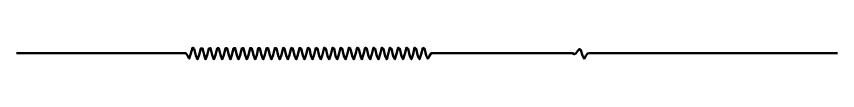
# Model space of a CAD drawing. Extents: x -47 to 452, y 172 to 669.
# Drawn here: x -47.1 to 451.9, y 562.3 to 569.5 of the extents above; entities that cross this region are included whole.
import ezdxf

# ---------------------------------------------------------------- set-up
doc = ezdxf.new("R2010")
doc.units = 0
doc.header["$MEASUREMENT"] = 0
doc.layers.add('Capa 1', color=7, linetype='Continuous', lineweight=0)

# ---------------------------------------------------------------- blocks, each defined once
blk = doc.blocks.new('Block_0')
at = {"layer": 'Capa 1', "color": 18, "lineweight": 50, "true_color": 0x000000}
blk.add_open_spline([(-47.14, 566.06), (-47.14, 566.06), (-46.14, 566.06), (-46.14, 566.06), (-46.14, 566.06), (-45.14, 566.06), (-45.14, 566.06), (-45.14, 566.06), (-44.14, 566.06), (-44.14, 566.06), (-44.14, 566.06), (-43.14, 566.06), (-43.14, 566.06), (-43.14, 566.06), (-42.14, 566.06), (-42.14, 566.06), (-42.14, 566.06), (-41.14, 566.06), (-41.14, 566.06), (-41.14, 566.06), (-40.14, 566.06), (-40.14, 566.06), (-40.14, 566.06), (-39.14, 566.06), (-39.14, 566.06), (-39.14, 566.06), (-38.14, 566.06), (-38.14, 566.06), (-38.14, 566.06), (-37.14, 566.06), (-37.14, 566.06), (-37.14, 566.06), (-36.14, 566.06), (-36.14, 566.06), (-36.14, 566.06), (-35.14, 566.06), (-35.14, 566.06), (-35.14, 566.06), (-34.14, 566.06), (-34.14, 566.06), (-34.14, 566.06), (-33.14, 566.06), (-33.14, 566.06), (-33.14, 566.06), (-32.14, 566.06), (-32.14, 566.06), (-32.14, 566.06), (-31.14, 566.06), (-31.14, 566.06), (-31.14, 566.06), (-30.14, 566.06), (-30.14, 566.06), (-30.14, 566.06), (-29.14, 566.06), (-29.14, 566.06), (-29.14, 566.06), (-28.14, 566.06), (-28.14, 566.06), (-28.14, 566.06), (-27.14, 566.06), (-27.14, 566.06), (-27.14, 566.06), (-26.14, 566.06), (-26.14, 566.06), (-26.14, 566.06), (-25.14, 566.06), (-25.14, 566.06), (-25.14, 566.06), (-24.14, 566.06), (-24.14, 566.06), (-24.14, 566.06), (-23.14, 566.06), (-23.14, 566.06), (-23.14, 566.06), (-22.14, 566.06), (-22.14, 566.06), (-22.14, 566.06), (-21.14, 566.06), (-21.14, 566.06), (-21.14, 566.06), (-20.14, 566.06), (-20.14, 566.06), (-20.14, 566.06), (-19.14, 566.06), (-19.14, 566.06), (-19.14, 566.06), (-18.14, 566.06), (-18.14, 566.06), (-18.14, 566.06), (-17.14, 566.06), (-17.14, 566.06), (-17.14, 566.06), (-16.14, 566.06), (-16.14, 566.06), (-16.14, 566.06), (-15.14, 566.06), (-15.14, 566.06), (-15.14, 566.06), (-14.14, 566.06), (-14.14, 566.06), (-14.14, 566.06), (-13.14, 566.06), (-13.14, 566.06), (-13.14, 566.06), (-12.14, 566.06), (-12.14, 566.06), (-12.14, 566.06), (-11.14, 566.06), (-11.14, 566.06), (-11.14, 566.06), (-10.14, 566.06), (-10.14, 566.06), (-10.14, 566.06), (-9.14, 566.06), (-9.14, 566.06), (-9.14, 566.06), (-8.14, 566.06), (-8.14, 566.06), (-8.14, 566.06), (-7.14, 566.06), (-7.14, 566.06), (-7.14, 566.06), (-6.14, 566.06), (-6.14, 566.06), (-6.14, 566.06), (-5.14, 566.06), (-5.14, 566.06), (-5.14, 566.06), (-4.14, 566.06), (-4.14, 566.06), (-4.14, 566.06), (-3.14, 566.06), (-3.14, 566.06), (-3.14, 566.06), (-2.14, 566.06), (-2.14, 566.06), (-2.14, 566.06), (-1.14, 566.06), (-1.14, 566.06), (-1.14, 566.06), (-0.14, 566.06), (-0.14, 566.06), (-0.14, 566.06), (0.86, 566.06), (0.86, 566.06), (0.86, 566.06), (1.86, 566.06), (1.86, 566.06), (1.86, 566.06), (2.86, 566.06), (2.86, 566.06), (2.86, 566.06), (3.86, 566.06), (3.86, 566.06), (3.86, 566.06), (4.86, 566.06), (4.86, 566.06), (4.86, 566.06), (5.86, 566.06), (5.86, 566.06), (5.86, 566.06), (6.86, 566.06), (6.86, 566.06), (6.86, 566.06), (7.86, 566.06), (7.86, 566.06), (7.86, 566.06), (8.86, 566.06), (8.86, 566.06), (8.86, 566.06), (9.86, 566.06), (9.86, 566.06), (9.86, 566.06), (10.86, 566.06), (10.86, 566.06), (10.86, 566.06), (11.86, 566.06), (11.86, 566.06), (11.86, 566.06), (12.86, 566.06), (12.86, 566.06), (12.86, 566.06), (13.86, 566.06), (13.86, 566.06), (13.86, 566.06), (14.86, 566.06), (14.86, 566.06), (14.86, 566.06), (15.86, 566.06), (15.86, 566.06), (15.86, 566.06), (16.86, 566.06), (16.86, 566.06), (16.86, 566.06), (17.86, 566.06), (17.86, 566.06), (17.86, 566.06), (18.86, 566.06), (18.86, 566.06), (18.86, 566.06), (19.86, 566.06), (19.86, 566.06), (19.86, 566.06), (20.86, 566.06), (20.86, 566.06), (20.86, 566.06), (21.86, 566.06), (21.86, 566.06), (21.86, 566.06), (22.86, 566.06), (22.86, 566.06), (22.86, 566.06), (23.86, 566.06), (23.86, 566.06), (23.86, 566.06), (24.86, 566.06), (24.86, 566.06), (24.86, 566.06), (25.86, 566.06), (25.86, 566.06), (25.86, 566.06), (26.86, 566.06), (26.86, 566.06), (26.86, 566.06), (27.86, 566.06), (27.86, 566.06), (27.86, 566.06), (28.86, 566.06), (28.86, 566.06), (28.86, 566.06), (29.86, 566.06), (29.86, 566.06), (29.86, 566.06), (30.86, 566.06), (30.86, 566.06), (30.86, 566.06), (31.86, 566.06), (31.86, 566.06), (31.86, 566.06), (32.86, 566.06), (32.86, 566.06), (32.86, 566.06), (33.86, 566.06), (33.86, 566.06), (33.86, 566.06), (34.86, 566.06), (34.86, 566.06), (34.86, 566.06), (35.86, 566.06), (35.86, 566.06), (35.86, 566.06), (36.86, 566.06), (36.86, 566.06), (36.86, 566.06), (37.86, 566.06), (37.86, 566.06), (37.86, 566.06), (38.86, 566.06), (38.86, 566.06), (38.86, 566.06), (39.86, 566.06), (39.86, 566.06), (39.86, 566.06), (40.86, 566.06), (40.86, 566.06), (40.86, 566.06), (41.86, 566.06), (41.86, 566.06), (41.86, 566.06), (42.86, 566.06), (42.86, 566.06), (42.86, 566.06), (43.86, 566.06), (43.86, 566.06), (43.86, 566.06), (44.86, 566.06), (44.86, 566.06), (44.86, 566.06), (45.86, 566.06), (45.86, 566.06), (45.86, 566.06), (46.86, 566.06), (46.86, 566.06), (46.86, 566.06), (47.86, 566.06), (47.86, 566.06), (47.86, 566.06), (48.86, 566.06), (48.86, 566.06), (48.86, 566.06), (49.86, 566.06), (49.86, 566.06), (49.86, 566.06), (50.86, 566.06), (50.86, 566.06), (50.86, 566.06), (51.86, 566.06), (51.86, 566.06), (51.86, 566.06), (52.86, 566.06), (52.86, 566.06), (52.86, 566.06), (53.86, 566.06), (53.86, 566.06), (53.86, 566.06), (54.86, 566.06), (54.86, 566.06), (54.86, 566.06), (55.86, 566.06), (55.86, 566.06), (55.86, 566.06), (56.86, 564.69), (56.86, 564.69), (56.86, 564.69), (57.86, 562.77), (57.86, 562.77), (57.86, 562.77), (58.86, 565.86), (58.86, 565.86), (58.86, 565.86), (59.86, 569.35), (59.86, 569.35), (59.86, 569.35), (60.86, 568.63), (60.86, 568.63), (60.86, 568.63), (61.86, 564.65), (61.86, 564.65), (61.86, 564.65), (62.86, 562.34), (62.86, 562.34), (62.86, 562.34), (63.86, 565.07), (63.86, 565.07), (63.86, 565.07), (64.86, 569.01), (64.86, 569.01), (64.86, 569.01), (65.86, 569.11), (65.86, 569.11), (65.86, 569.11), (66.86, 564.98), (66.86, 564.98), (66.86, 564.98), (67.86, 562.32), (67.86, 562.32), (67.86, 562.32), (68.86, 564.78), (68.86, 564.78), (68.86, 564.78), (69.86, 569), (69.86, 569), (69.86, 569), (70.86, 569.2), (70.86, 569.2), (70.86, 569.2), (71.86, 565.03), (71.86, 565.03), (71.86, 565.03), (72.86, 562.29), (72.86, 562.29), (72.86, 562.29), (73.86, 564.77), (73.86, 564.77), (73.86, 564.77), (74.86, 569.04), (74.86, 569.04), (74.86, 569.04), (75.86, 569.18), (75.86, 569.18), (75.86, 569.18), (76.86, 564.99), (76.86, 564.99), (76.86, 564.99), (77.86, 562.29), (77.86, 562.29), (77.86, 562.29), (78.86, 564.81), (78.86, 564.81), (78.86, 564.81), (79.86, 569.07), (79.86, 569.07), (79.86, 569.07), (80.86, 569.16), (80.86, 569.16), (80.86, 569.16), (81.86, 564.96), (81.86, 564.96), (81.86, 564.96), (82.86, 562.28), (82.86, 562.28), (82.86, 562.28), (83.86, 564.84), (83.86, 564.84), (83.86, 564.84), (84.86, 569.09), (84.86, 569.09), (84.86, 569.09), (85.86, 569.14), (85.86, 569.14), (85.86, 569.14), (86.86, 564.92), (86.86, 564.92), (86.86, 564.92), (87.86, 562.28), (87.86, 562.28), (87.86, 562.28), (88.86, 564.88), (88.86, 564.88), (88.86, 564.88), (89.86, 569.11), (89.86, 569.11), (89.86, 569.11), (90.86, 569.11), (90.86, 569.11), (90.86, 569.11), (91.86, 564.88), (91.86, 564.88), (91.86, 564.88), (92.86, 562.28), (92.86, 562.28), (92.86, 562.28), (93.86, 564.92), (93.86, 564.92), (93.86, 564.92), (94.86, 569.13), (94.86, 569.13), (94.86, 569.13), (95.86, 569.09), (95.86, 569.09), (95.86, 569.09), (96.86, 564.85), (96.86, 564.85), (96.86, 564.85), (97.86, 562.28), (97.86, 562.28), (97.86, 562.28), (98.86, 564.95), (98.86, 564.95), (98.86, 564.95), (99.86, 569.16), (99.86, 569.16), (99.86, 569.16), (100.86, 569.07), (100.86, 569.07), (100.86, 569.07), (101.86, 564.81), (101.86, 564.81), (101.86, 564.81), (102.86, 562.29), (102.86, 562.29), (102.86, 562.29), (103.86, 564.99), (103.86, 564.99), (103.86, 564.99), (104.86, 569.18), (104.86, 569.18), (104.86, 569.18), (105.86, 569.04), (105.86, 569.04), (105.86, 569.04), (106.86, 564.77), (106.86, 564.77), (106.86, 564.77), (107.86, 562.29), (107.86, 562.29), (107.86, 562.29), (108.86, 565.03), (108.86, 565.03), (108.86, 565.03), (109.86, 569.2), (109.86, 569.2), (109.86, 569.2), (110.86, 569.02), (110.86, 569.02), (110.86, 569.02), (111.86, 564.74), (111.86, 564.74), (111.86, 564.74), (112.86, 562.29), (112.86, 562.29), (112.86, 562.29), (113.86, 565.06), (113.86, 565.06), (113.86, 565.06), (114.86, 569.22), (114.86, 569.22), (114.86, 569.22), (115.86, 569), (115.86, 569), (115.86, 569), (116.86, 564.7), (116.86, 564.7), (116.86, 564.7), (117.86, 562.29), (117.86, 562.29), (117.86, 562.29), (118.86, 565.1), (118.86, 565.1), (118.86, 565.1), (119.86, 569.24), (119.86, 569.24), (119.86, 569.24), (120.86, 568.97), (120.86, 568.97), (120.86, 568.97), (121.86, 564.67), (121.86, 564.67), (121.86, 564.67), (122.86, 562.29), (122.86, 562.29), (122.86, 562.29), (123.86, 565.14), (123.86, 565.14), (123.86, 565.14), (124.86, 569.26), (124.86, 569.26), (124.86, 569.26), (125.86, 568.95), (125.86, 568.95), (125.86, 568.95), (126.86, 564.63), (126.86, 564.63), (126.86, 564.63), (127.86, 562.29), (127.86, 562.29), (127.86, 562.29), (128.86, 565.18), (128.86, 565.18), (128.86, 565.18), (129.86, 569.28), (129.86, 569.28), (129.86, 569.28), (130.86, 568.92), (130.86, 568.92), (130.86, 568.92), (131.86, 564.6), (131.86, 564.6), (131.86, 564.6), (132.86, 562.3), (132.86, 562.3), (132.86, 562.3), (133.86, 565.21), (133.86, 565.21), (133.86, 565.21), (134.86, 569.3), (134.86, 569.3), (134.86, 569.3), (135.86, 568.9), (135.86, 568.9), (135.86, 568.9), (136.86, 564.56), (136.86, 564.56), (136.86, 564.56), (137.86, 562.3), (137.86, 562.3), (137.86, 562.3), (138.86, 565.25), (138.86, 565.25), (138.86, 565.25), (139.86, 569.32), (139.86, 569.32), (139.86, 569.32), (140.86, 568.87), (140.86, 568.87), (140.86, 568.87), (141.86, 564.53), (141.86, 564.53), (141.86, 564.53), (142.86, 562.31), (142.86, 562.31), (142.86, 562.31), (143.86, 565.29), (143.86, 565.29), (143.86, 565.29), (144.86, 569.34), (144.86, 569.34), (144.86, 569.34), (145.86, 568.85), (145.86, 568.85), (145.86, 568.85), (146.86, 564.49), (146.86, 564.49), (146.86, 564.49), (147.86, 562.31), (147.86, 562.31), (147.86, 562.31), (148.86, 565.33), (148.86, 565.33), (148.86, 565.33), (149.86, 569.36), (149.86, 569.36), (149.86, 569.36), (150.86, 568.82), (150.86, 568.82), (150.86, 568.82), (151.86, 564.46), (151.86, 564.46), (151.86, 564.46), (152.86, 562.31), (152.86, 562.31), (152.86, 562.31), (153.86, 565.36), (153.86, 565.36), (153.86, 565.36), (154.86, 569.38), (154.86, 569.38), (154.86, 569.38), (155.86, 568.79), (155.86, 568.79), (155.86, 568.79), (156.86, 564.42), (156.86, 564.42), (156.86, 564.42), (157.86, 562.32), (157.86, 562.32), (157.86, 562.32), (158.86, 565.4), (158.86, 565.4), (158.86, 565.4), (159.86, 569.4), (159.86, 569.4), (159.86, 569.4), (160.86, 568.77), (160.86, 568.77), (160.86, 568.77), (161.86, 564.39), (161.86, 564.39), (161.86, 564.39), (162.86, 562.32), (162.86, 562.32), (162.86, 562.32), (163.86, 565.44), (163.86, 565.44), (163.86, 565.44), (164.86, 569.41), (164.86, 569.41), (164.86, 569.41), (165.86, 568.74), (165.86, 568.74), (165.86, 568.74), (166.86, 564.35), (166.86, 564.35), (166.86, 564.35), (167.86, 562.33), (167.86, 562.33), (167.86, 562.33), (168.86, 565.48), (168.86, 565.48), (168.86, 565.48), (169.86, 569.43), (169.86, 569.43), (169.86, 569.43), (170.86, 568.71), (170.86, 568.71), (170.86, 568.71), (171.86, 564.32), (171.86, 564.32), (171.86, 564.32), (172.86, 562.34), (172.86, 562.34), (172.86, 562.34), (173.86, 565.51), (173.86, 565.51), (173.86, 565.51), (174.86, 569.45), (174.86, 569.45), (174.86, 569.45), (175.86, 568.69), (175.86, 568.69), (175.86, 568.69), (176.86, 564.28), (176.86, 564.28), (176.86, 564.28), (177.86, 562.34), (177.86, 562.34), (177.86, 562.34), (178.86, 565.55), (178.86, 565.55), (178.86, 565.55), (179.86, 569.47), (179.86, 569.47), (179.86, 569.47), (180.86, 568.66), (180.86, 568.66), (180.86, 568.66), (181.86, 564.25), (181.86, 564.25), (181.86, 564.25), (182.86, 562.35), (182.86, 562.35), (182.86, 562.35), (183.86, 565.59), (183.86, 565.59), (183.86, 565.59), (184.86, 569.48), (184.86, 569.48), (184.86, 569.48), (185.86, 568.63), (185.86, 568.63), (185.86, 568.63), (186.86, 564.22), (186.86, 564.22), (186.86, 564.22), (187.86, 562.36), (187.86, 562.36), (187.86, 562.36), (188.86, 565.6), (188.86, 565.6), (188.86, 565.6), (189.86, 569.42), (189.86, 569.42), (189.86, 569.42), (190.86, 568.68), (190.86, 568.68), (190.86, 568.68), (191.86, 564.33), (191.86, 564.33), (191.86, 564.33), (192.86, 562.35), (192.86, 562.35), (192.86, 562.35), (193.86, 565.48), (193.86, 565.48), (193.86, 565.48), (194.86, 569.43), (194.86, 569.43), (194.86, 569.43), (195.86, 568.71), (195.86, 568.71), (195.86, 568.71), (196.86, 564.32), (196.86, 564.32), (196.86, 564.32), (197.86, 562.35), (197.86, 562.35), (197.86, 562.35), (198.86, 565.41), (198.86, 565.41), (198.86, 565.41), (199.86, 569.23), (199.86, 569.23), (199.86, 569.23), (200.86, 568.87), (200.86, 568.87), (200.86, 568.87), (201.86, 564.67), (201.86, 564.67), (201.86, 564.67), (202.86, 562.69), (202.86, 562.69), (202.86, 562.69), (203.86, 564.45), (203.86, 564.45), (203.86, 564.45), (204.86, 566.06), (204.86, 566.06), (204.86, 566.06), (205.86, 566.06), (205.86, 566.06), (205.86, 566.06), (206.86, 566.06), (206.86, 566.06), (206.86, 566.06), (207.86, 566.06), (207.86, 566.06), (207.86, 566.06), (208.86, 566.06), (208.86, 566.06), (208.86, 566.06), (209.86, 566.06), (209.86, 566.06), (209.86, 566.06), (210.86, 566.06), (210.86, 566.06), (210.86, 566.06), (211.86, 566.06), (211.86, 566.06), (211.86, 566.06), (212.86, 566.06), (212.86, 566.06), (212.86, 566.06), (213.86, 566.06), (213.86, 566.06), (213.86, 566.06), (214.86, 566.06), (214.86, 566.06), (214.86, 566.06), (215.86, 566.06), (215.86, 566.06), (215.86, 566.06), (216.86, 566.06), (216.86, 566.06), (216.86, 566.06), (217.86, 566.06), (217.86, 566.06), (217.86, 566.06), (218.86, 566.06), (218.86, 566.06), (218.86, 566.06), (219.86, 566.06), (219.86, 566.06), (219.86, 566.06), (220.86, 566.06), (220.86, 566.06), (220.86, 566.06), (221.86, 566.06), (221.86, 566.06), (221.86, 566.06), (222.86, 566.06), (222.86, 566.06), (222.86, 566.06), (223.86, 566.06), (223.86, 566.06), (223.86, 566.06), (224.86, 566.06), (224.86, 566.06), (224.86, 566.06), (225.86, 566.06), (225.86, 566.06), (225.86, 566.06), (226.86, 566.06), (226.86, 566.06), (226.86, 566.06), (227.86, 566.06), (227.86, 566.06), (227.86, 566.06), (228.86, 566.06), (228.86, 566.06), (228.86, 566.06), (229.86, 566.06), (229.86, 566.06), (229.86, 566.06), (230.86, 566.06), (230.86, 566.06), (230.86, 566.06), (231.86, 566.06), (231.86, 566.06), (231.86, 566.06), (232.86, 566.06), (232.86, 566.06), (232.86, 566.06), (233.86, 566.06), (233.86, 566.06), (233.86, 566.06), (234.86, 566.06), (234.86, 566.06), (234.86, 566.06), (235.86, 566.06), (235.86, 566.06), (235.86, 566.06), (236.86, 566.06), (236.86, 566.06), (236.86, 566.06), (237.86, 566.06), (237.86, 566.06), (237.86, 566.06), (238.86, 566.06), (238.86, 566.06), (238.86, 566.06), (239.86, 566.06), (239.86, 566.06), (239.86, 566.06), (240.86, 566.06), (240.86, 566.06), (240.86, 566.06), (241.86, 566.06), (241.86, 566.06), (241.86, 566.06), (242.86, 566.06), (242.86, 566.06), (242.86, 566.06), (243.86, 566.06), (243.86, 566.06), (243.86, 566.06), (244.86, 566.06), (244.86, 566.06), (244.86, 566.06), (245.86, 566.06), (245.86, 566.06), (245.86, 566.06), (246.86, 566.06), (246.86, 566.06), (246.86, 566.06), (247.86, 566.06), (247.86, 566.06), (247.86, 566.06), (248.86, 566.06), (248.86, 566.06), (248.86, 566.06), (249.86, 566.06), (249.86, 566.06), (249.86, 566.06), (250.86, 566.06), (250.86, 566.06), (250.86, 566.06), (251.86, 566.06), (251.86, 566.06), (251.86, 566.06), (252.86, 566.06), (252.86, 566.06), (252.86, 566.06), (253.86, 566.06), (253.86, 566.06), (253.86, 566.06), (254.86, 566.06), (254.86, 566.06), (254.86, 566.06), (255.86, 566.06), (255.86, 566.06), (255.86, 566.06), (256.86, 566.06), (256.86, 566.06), (256.86, 566.06), (257.86, 566.06), (257.86, 566.06), (257.86, 566.06), (258.86, 566.06), (258.86, 566.06), (258.86, 566.06), (259.86, 566.06), (259.86, 566.06), (259.86, 566.06), (260.86, 566.06), (260.86, 566.06), (260.86, 566.06), (261.86, 566.06), (261.86, 566.06), (261.86, 566.06), (262.86, 566.06), (262.86, 566.06), (262.86, 566.06), (263.86, 566.06), (263.86, 566.06), (263.86, 566.06), (264.86, 566.06), (264.86, 566.06), (264.86, 566.06), (265.86, 566.06), (265.86, 566.06), (265.86, 566.06), (266.86, 566.06), (266.86, 566.06), (266.86, 566.06), (267.86, 566.06), (267.86, 566.06), (267.86, 566.06), (268.86, 566.06), (268.86, 566.06), (268.86, 566.06), (269.86, 566.06), (269.86, 566.06), (269.86, 566.06), (270.86, 566.06), (270.86, 566.06), (270.86, 566.06), (271.86, 566.06), (271.86, 566.06), (271.86, 566.06), (272.86, 566.06), (272.86, 566.06), (272.86, 566.06), (273.86, 566.06), (273.86, 566.06), (273.86, 566.06), (274.86, 566.06), (274.86, 566.06), (274.86, 566.06), (275.86, 566.06), (275.86, 566.06), (275.86, 566.06), (276.86, 566.06), (276.86, 566.06), (276.86, 566.06), (277.86, 566.06), (277.86, 566.06), (277.86, 566.06), (278.86, 566.06), (278.86, 566.06), (278.86, 566.06), (279.86, 566.06), (279.86, 566.06), (279.86, 566.06), (280.86, 566.06), (280.86, 566.06), (280.86, 566.06), (281.86, 566.06), (281.86, 566.06), (281.86, 566.06), (282.86, 566.06), (282.86, 566.06), (282.86, 566.06), (283.86, 566.06), (283.86, 566.06), (283.86, 566.06), (284.86, 566.06), (284.86, 566.06), (284.86, 566.06), (285.86, 566.06), (285.86, 566.06), (285.86, 566.06), (286.86, 566.06), (286.86, 566.06), (286.86, 566.06), (287.86, 566.06), (287.86, 566.06), (287.86, 566.06), (288.86, 566.06), (288.86, 566.06), (288.86, 566.06), (289.86, 566.06), (289.86, 566.06), (289.86, 566.06), (290.86, 566.06), (290.86, 566.06), (290.86, 566.06), (291.86, 565.43), (291.86, 565.43), (291.86, 565.43), (292.86, 565.95), (292.86, 565.95), (292.86, 565.95), (293.86, 567.27), (293.86, 567.27), (293.86, 567.27), (294.86, 568.56), (294.86, 568.56), (294.86, 568.56), (295.86, 567.94), (295.86, 567.94), (295.86, 567.94), (296.86, 564.64), (296.86, 564.64), (296.86, 564.64), (297.86, 562.7), (297.86, 562.7), (297.86, 562.7), (298.86, 564.44), (298.86, 564.44), (298.86, 564.44), (299.86, 565.92), (299.86, 565.92), (299.86, 565.92), (300.86, 566.06), (300.86, 566.06), (300.86, 566.06), (301.86, 566.06), (301.86, 566.06), (301.86, 566.06), (302.86, 566.06), (302.86, 566.06), (302.86, 566.06), (303.86, 566.06), (303.86, 566.06), (303.86, 566.06), (304.86, 566.06), (304.86, 566.06), (304.86, 566.06), (305.86, 566.06), (305.86, 566.06), (305.86, 566.06), (306.86, 566.06), (306.86, 566.06), (306.86, 566.06), (307.86, 566.06), (307.86, 566.06), (307.86, 566.06), (308.86, 566.06), (308.86, 566.06), (308.86, 566.06), (309.86, 566.06), (309.86, 566.06), (309.86, 566.06), (310.86, 566.06), (310.86, 566.06), (310.86, 566.06), (311.86, 566.06), (311.86, 566.06), (311.86, 566.06), (312.86, 566.06), (312.86, 566.06), (312.86, 566.06), (313.86, 566.06), (313.86, 566.06), (313.86, 566.06), (314.86, 566.06), (314.86, 566.06), (314.86, 566.06), (315.86, 566.06), (315.86, 566.06), (315.86, 566.06), (316.86, 566.06), (316.86, 566.06), (316.86, 566.06), (317.86, 566.06), (317.86, 566.06), (317.86, 566.06), (318.86, 566.06), (318.86, 566.06), (318.86, 566.06), (319.86, 566.06), (319.86, 566.06), (319.86, 566.06), (320.86, 566.06), (320.86, 566.06), (320.86, 566.06), (321.86, 566.06), (321.86, 566.06), (321.86, 566.06), (322.86, 566.06), (322.86, 566.06), (322.86, 566.06), (323.86, 566.06), (323.86, 566.06), (323.86, 566.06), (324.86, 566.06), (324.86, 566.06), (324.86, 566.06), (325.86, 566.06), (325.86, 566.06), (325.86, 566.06), (326.86, 566.06), (326.86, 566.06), (326.86, 566.06), (327.86, 566.06), (327.86, 566.06), (327.86, 566.06), (328.86, 566.06), (328.86, 566.06), (328.86, 566.06), (329.86, 566.06), (329.86, 566.06), (329.86, 566.06), (330.86, 566.06), (330.86, 566.06), (330.86, 566.06), (331.86, 566.06), (331.86, 566.06), (331.86, 566.06), (332.86, 566.06), (332.86, 566.06), (332.86, 566.06), (333.86, 566.06), (333.86, 566.06), (333.86, 566.06), (334.86, 566.06), (334.86, 566.06), (334.86, 566.06), (335.86, 566.06), (335.86, 566.06), (335.86, 566.06), (336.86, 566.06), (336.86, 566.06), (336.86, 566.06), (337.86, 566.06), (337.86, 566.06), (337.86, 566.06), (338.86, 566.06), (338.86, 566.06), (338.86, 566.06), (339.86, 566.06), (339.86, 566.06), (339.86, 566.06), (340.86, 566.06), (340.86, 566.06), (340.86, 566.06), (341.86, 566.06), (341.86, 566.06), (341.86, 566.06), (342.86, 566.06), (342.86, 566.06), (342.86, 566.06), (343.86, 566.06), (343.86, 566.06), (343.86, 566.06), (344.86, 566.06), (344.86, 566.06), (344.86, 566.06), (345.86, 566.06), (345.86, 566.06), (345.86, 566.06), (346.86, 566.06), (346.86, 566.06), (346.86, 566.06), (347.86, 566.06), (347.86, 566.06), (347.86, 566.06), (348.86, 566.06), (348.86, 566.06), (348.86, 566.06), (349.86, 566.06), (349.86, 566.06), (349.86, 566.06), (350.86, 566.06), (350.86, 566.06), (350.86, 566.06), (351.86, 566.06), (351.86, 566.06), (351.86, 566.06), (352.86, 566.06), (352.86, 566.06), (352.86, 566.06), (353.86, 566.06), (353.86, 566.06), (353.86, 566.06), (354.86, 566.06), (354.86, 566.06), (354.86, 566.06), (355.86, 566.06), (355.86, 566.06), (355.86, 566.06), (356.86, 566.06), (356.86, 566.06), (356.86, 566.06), (357.86, 566.06), (357.86, 566.06), (357.86, 566.06), (358.86, 566.06), (358.86, 566.06), (358.86, 566.06), (359.86, 566.06), (359.86, 566.06), (359.86, 566.06), (360.86, 566.06), (360.86, 566.06), (360.86, 566.06), (361.86, 566.06), (361.86, 566.06), (361.86, 566.06), (362.86, 566.06), (362.86, 566.06), (362.86, 566.06), (363.86, 566.06), (363.86, 566.06), (363.86, 566.06), (364.86, 566.06), (364.86, 566.06), (364.86, 566.06), (365.86, 566.06), (365.86, 566.06), (365.86, 566.06), (366.86, 566.06), (366.86, 566.06), (366.86, 566.06), (367.86, 566.06), (367.86, 566.06), (367.86, 566.06), (368.86, 566.06), (368.86, 566.06), (368.86, 566.06), (369.86, 566.06), (369.86, 566.06), (369.86, 566.06), (370.86, 566.06), (370.86, 566.06), (370.86, 566.06), (371.86, 566.06), (371.86, 566.06), (371.86, 566.06), (372.86, 566.06), (372.86, 566.06), (372.86, 566.06), (373.86, 566.06), (373.86, 566.06), (373.86, 566.06), (374.86, 566.06), (374.86, 566.06), (374.86, 566.06), (375.86, 566.06), (375.86, 566.06), (375.86, 566.06), (376.86, 566.06), (376.86, 566.06), (376.86, 566.06), (377.86, 566.06), (377.86, 566.06), (377.86, 566.06), (378.86, 566.06), (378.86, 566.06), (378.86, 566.06), (379.86, 566.06), (379.86, 566.06), (379.86, 566.06), (380.86, 566.06), (380.86, 566.06), (380.86, 566.06), (381.86, 566.06), (381.86, 566.06), (381.86, 566.06), (382.86, 566.06), (382.86, 566.06), (382.86, 566.06), (383.86, 566.06), (383.86, 566.06), (383.86, 566.06), (384.86, 566.06), (384.86, 566.06), (384.86, 566.06), (385.86, 566.06), (385.86, 566.06), (385.86, 566.06), (386.86, 566.06), (386.86, 566.06), (386.86, 566.06), (387.86, 566.06), (387.86, 566.06), (387.86, 566.06), (388.86, 566.06), (388.86, 566.06), (388.86, 566.06), (389.86, 566.06), (389.86, 566.06), (389.86, 566.06), (390.86, 566.06), (390.86, 566.06), (390.86, 566.06), (391.86, 566.06), (391.86, 566.06), (391.86, 566.06), (392.86, 566.06), (392.86, 566.06), (392.86, 566.06), (393.86, 566.06), (393.86, 566.06), (393.86, 566.06), (394.86, 566.06), (394.86, 566.06), (394.86, 566.06), (395.86, 566.06), (395.86, 566.06), (395.86, 566.06), (396.86, 566.06), (396.86, 566.06), (396.86, 566.06), (397.86, 566.06), (397.86, 566.06), (397.86, 566.06), (398.86, 566.06), (398.86, 566.06), (398.86, 566.06), (399.86, 566.06), (399.86, 566.06), (399.86, 566.06), (400.86, 566.06), (400.86, 566.06), (400.86, 566.06), (401.86, 566.06), (401.86, 566.06), (401.86, 566.06), (402.86, 566.06), (402.86, 566.06), (402.86, 566.06), (403.86, 566.06), (403.86, 566.06), (403.86, 566.06), (404.86, 566.06), (404.86, 566.06), (404.86, 566.06), (405.86, 566.06), (405.86, 566.06), (405.86, 566.06), (406.86, 566.06), (406.86, 566.06), (406.86, 566.06), (407.86, 566.06), (407.86, 566.06), (407.86, 566.06), (408.86, 566.06), (408.86, 566.06), (408.86, 566.06), (409.86, 566.06), (409.86, 566.06), (409.86, 566.06), (410.86, 566.06), (410.86, 566.06), (410.86, 566.06), (411.86, 566.06), (411.86, 566.06), (411.86, 566.06), (412.86, 566.06), (412.86, 566.06), (412.86, 566.06), (413.86, 566.06), (413.86, 566.06), (413.86, 566.06), (414.86, 566.06), (414.86, 566.06), (414.86, 566.06), (415.86, 566.06), (415.86, 566.06), (415.86, 566.06), (416.86, 566.06), (416.86, 566.06), (416.86, 566.06), (417.86, 566.06), (417.86, 566.06), (417.86, 566.06), (418.86, 566.06), (418.86, 566.06), (418.86, 566.06), (419.86, 566.06), (419.86, 566.06), (419.86, 566.06), (420.86, 566.06), (420.86, 566.06), (420.86, 566.06), (421.86, 566.06), (421.86, 566.06), (421.86, 566.06), (422.86, 566.06), (422.86, 566.06), (422.86, 566.06), (423.86, 566.06), (423.86, 566.06), (423.86, 566.06), (424.86, 566.06), (424.86, 566.06), (424.86, 566.06), (425.86, 566.06), (425.86, 566.06), (425.86, 566.06), (426.86, 566.06), (426.86, 566.06), (426.86, 566.06), (427.86, 566.06), (427.86, 566.06), (427.86, 566.06), (428.86, 566.06), (428.86, 566.06), (428.86, 566.06), (429.86, 566.06), (429.86, 566.06), (429.86, 566.06), (430.86, 566.06), (430.86, 566.06), (430.86, 566.06), (431.86, 566.06), (431.86, 566.06), (431.86, 566.06), (432.86, 566.06), (432.86, 566.06), (432.86, 566.06), (433.86, 566.06), (433.86, 566.06), (433.86, 566.06), (434.86, 566.06), (434.86, 566.06), (434.86, 566.06), (435.86, 566.06), (435.86, 566.06), (435.86, 566.06), (436.86, 566.06), (436.86, 566.06), (436.86, 566.06), (437.86, 566.06), (437.86, 566.06), (437.86, 566.06), (438.86, 566.06), (438.86, 566.06), (438.86, 566.06), (439.86, 566.06), (439.86, 566.06), (439.86, 566.06), (440.86, 566.06), (440.86, 566.06), (440.86, 566.06), (441.86, 566.06), (441.86, 566.06), (441.86, 566.06), (442.86, 566.06), (442.86, 566.06), (442.86, 566.06), (443.86, 566.06), (443.86, 566.06), (443.86, 566.06), (444.86, 566.06), (444.86, 566.06), (444.86, 566.06), (445.86, 566.06), (445.86, 566.06), (445.86, 566.06), (446.86, 566.06), (446.86, 566.06), (446.86, 566.06), (447.86, 566.06), (447.86, 566.06), (447.86, 566.06), (448.86, 566.06), (448.86, 566.06), (448.86, 566.06), (449.86, 566.06), (449.86, 566.06), (449.86, 566.06), (450.86, 566.06), (450.86, 566.06), (450.86, 566.06), (451.86, 566.06), (451.86, 566.06)], degree=3, knots=[0, 0, 0, 0, 1, 1, 1, 2, 2, 2, 3, 3, 3, 4, 4, 4, 5, 5, 5, 6, 6, 6, 7, 7, 7, 8, 8, 8, 9, 9, 9, 10, 10, 10, 11, 11, 11, 12, 12, 12, 13, 13, 13, 14, 14, 14, 15, 15, 15, 16, 16, 16, 17, 17, 17, 18, 18, 18, 19, 19, 19, 20, 20, 20, 21, 21, 21, 22, 22, 22, 23, 23, 23, 24, 24, 24, 25, 25, 25, 26, 26, 26, 27, 27, 27, 28, 28, 28, 29, 29, 29, 30, 30, 30, 31, 31, 31, 32, 32, 32, 33, 33, 33, 34, 34, 34, 35, 35, 35, 36, 36, 36, 37, 37, 37, 38, 38, 38, 39, 39, 39, 40, 40, 40, 41, 41, 41, 42, 42, 42, 43, 43, 43, 44, 44, 44, 45, 45, 45, 46, 46, 46, 47, 47, 47, 48, 48, 48, 49, 49, 49, 50, 50, 50, 51, 51, 51, 52, 52, 52, 53, 53, 53, 54, 54, 54, 55, 55, 55, 56, 56, 56, 57, 57, 57, 58, 58, 58, 59, 59, 59, 60, 60, 60, 61, 61, 61, 62, 62, 62, 63, 63, 63, 64, 64, 64, 65, 65, 65, 66, 66, 66, 67, 67, 67, 68, 68, 68, 69, 69, 69, 70, 70, 70, 71, 71, 71, 72, 72, 72, 73, 73, 73, 74, 74, 74, 75, 75, 75, 76, 76, 76, 77, 77, 77, 78, 78, 78, 79, 79, 79, 80, 80, 80, 81, 81, 81, 82, 82, 82, 83, 83, 83, 84, 84, 84, 85, 85, 85, 86, 86, 86, 87, 87, 87, 88, 88, 88, 89, 89, 89, 90, 90, 90, 91, 91, 91, 92, 92, 92, 93, 93, 93, 94, 94, 94, 95, 95, 95, 96, 96, 96, 97, 97, 97, 98, 98, 98, 99, 99, 99, 100, 100, 100, 101, 101, 101, 102, 102, 102, 103, 103, 103, 104, 104, 104, 105, 105, 105, 106, 106, 106, 107, 107, 107, 108, 108, 108, 109, 109, 109, 110, 110, 110, 111, 111, 111, 112, 112, 112, 113, 113, 113, 114, 114, 114, 115, 115, 115, 116, 116, 116, 117, 117, 117, 118, 118, 118, 119, 119, 119, 120, 120, 120, 121, 121, 121, 122, 122, 122, 123, 123, 123, 124, 124, 124, 125, 125, 125, 126, 126, 126, 127, 127, 127, 128, 128, 128, 129, 129, 129, 130, 130, 130, 131, 131, 131, 132, 132, 132, 133, 133, 133, 134, 134, 134, 135, 135, 135, 136, 136, 136, 137, 137, 137, 138, 138, 138, 139, 139, 139, 140, 140, 140, 141, 141, 141, 142, 142, 142, 143, 143, 143, 144, 144, 144, 145, 145, 145, 146, 146, 146, 147, 147, 147, 148, 148, 148, 149, 149, 149, 150, 150, 150, 151, 151, 151, 152, 152, 152, 153, 153, 153, 154, 154, 154, 155, 155, 155, 156, 156, 156, 157, 157, 157, 158, 158, 158, 159, 159, 159, 160, 160, 160, 161, 161, 161, 162, 162, 162, 163, 163, 163, 164, 164, 164, 165, 165, 165, 166, 166, 166, 167, 167, 167, 168, 168, 168, 169, 169, 169, 170, 170, 170, 171, 171, 171, 172, 172, 172, 173, 173, 173, 174, 174, 174, 175, 175, 175, 176, 176, 176, 177, 177, 177, 178, 178, 178, 179, 179, 179, 180, 180, 180, 181, 181, 181, 182, 182, 182, 183, 183, 183, 184, 184, 184, 185, 185, 185, 186, 186, 186, 187, 187, 187, 188, 188, 188, 189, 189, 189, 190, 190, 190, 191, 191, 191, 192, 192, 192, 193, 193, 193, 194, 194, 194, 195, 195, 195, 196, 196, 196, 197, 197, 197, 198, 198, 198, 199, 199, 199, 200, 200, 200, 201, 201, 201, 202, 202, 202, 203, 203, 203, 204, 204, 204, 205, 205, 205, 206, 206, 206, 207, 207, 207, 208, 208, 208, 209, 209, 209, 210, 210, 210, 211, 211, 211, 212, 212, 212, 213, 213, 213, 214, 214, 214, 215, 215, 215, 216, 216, 216, 217, 217, 217, 218, 218, 218, 219, 219, 219, 220, 220, 220, 221, 221, 221, 222, 222, 222, 223, 223, 223, 224, 224, 224, 225, 225, 225, 226, 226, 226, 227, 227, 227, 228, 228, 228, 229, 229, 229, 230, 230, 230, 231, 231, 231, 232, 232, 232, 233, 233, 233, 234, 234, 234, 235, 235, 235, 236, 236, 236, 237, 237, 237, 238, 238, 238, 239, 239, 239, 240, 240, 240, 241, 241, 241, 242, 242, 242, 243, 243, 243, 244, 244, 244, 245, 245, 245, 246, 246, 246, 247, 247, 247, 248, 248, 248, 249, 249, 249, 250, 250, 250, 251, 251, 251, 252, 252, 252, 253, 253, 253, 254, 254, 254, 255, 255, 255, 256, 256, 256, 257, 257, 257, 258, 258, 258, 259, 259, 259, 260, 260, 260, 261, 261, 261, 262, 262, 262, 263, 263, 263, 264, 264, 264, 265, 265, 265, 266, 266, 266, 267, 267, 267, 268, 268, 268, 269, 269, 269, 270, 270, 270, 271, 271, 271, 272, 272, 272, 273, 273, 273, 274, 274, 274, 275, 275, 275, 276, 276, 276, 277, 277, 277, 278, 278, 278, 279, 279, 279, 280, 280, 280, 281, 281, 281, 282, 282, 282, 283, 283, 283, 284, 284, 284, 285, 285, 285, 286, 286, 286, 287, 287, 287, 288, 288, 288, 289, 289, 289, 290, 290, 290, 291, 291, 291, 292, 292, 292, 293, 293, 293, 294, 294, 294, 295, 295, 295, 296, 296, 296, 297, 297, 297, 298, 298, 298, 299, 299, 299, 300, 300, 300, 301, 301, 301, 302, 302, 302, 303, 303, 303, 304, 304, 304, 305, 305, 305, 306, 306, 306, 307, 307, 307, 308, 308, 308, 309, 309, 309, 310, 310, 310, 311, 311, 311, 312, 312, 312, 313, 313, 313, 314, 314, 314, 315, 315, 315, 316, 316, 316, 317, 317, 317, 318, 318, 318, 319, 319, 319, 320, 320, 320, 321, 321, 321, 322, 322, 322, 323, 323, 323, 324, 324, 324, 325, 325, 325, 326, 326, 326, 327, 327, 327, 328, 328, 328, 329, 329, 329, 330, 330, 330, 331, 331, 331, 332, 332, 332, 333, 333, 333, 334, 334, 334, 335, 335, 335, 336, 336, 336, 337, 337, 337, 338, 338, 338, 339, 339, 339, 340, 340, 340, 341, 341, 341, 342, 342, 342, 343, 343, 343, 344, 344, 344, 345, 345, 345, 346, 346, 346, 347, 347, 347, 348, 348, 348, 349, 349, 349, 350, 350, 350, 351, 351, 351, 352, 352, 352, 353, 353, 353, 354, 354, 354, 355, 355, 355, 356, 356, 356, 357, 357, 357, 358, 358, 358, 359, 359, 359, 360, 360, 360, 361, 361, 361, 362, 362, 362, 363, 363, 363, 364, 364, 364, 365, 365, 365, 366, 366, 366, 367, 367, 367, 368, 368, 368, 369, 369, 369, 370, 370, 370, 371, 371, 371, 372, 372, 372, 373, 373, 373, 374, 374, 374, 375, 375, 375, 376, 376, 376, 377, 377, 377, 378, 378, 378, 379, 379, 379, 380, 380, 380, 381, 381, 381, 382, 382, 382, 383, 383, 383, 384, 384, 384, 385, 385, 385, 386, 386, 386, 387, 387, 387, 388, 388, 388, 389, 389, 389, 390, 390, 390, 391, 391, 391, 392, 392, 392, 393, 393, 393, 394, 394, 394, 395, 395, 395, 396, 396, 396, 397, 397, 397, 398, 398, 398, 399, 399, 399, 400, 400, 400, 401, 401, 401, 402, 402, 402, 403, 403, 403, 404, 404, 404, 405, 405, 405, 406, 406, 406, 407, 407, 407, 408, 408, 408, 409, 409, 409, 410, 410, 410, 411, 411, 411, 412, 412, 412, 413, 413, 413, 414, 414, 414, 415, 415, 415, 416, 416, 416, 417, 417, 417, 418, 418, 418, 419, 419, 419, 420, 420, 420, 421, 421, 421, 422, 422, 422, 423, 423, 423, 424, 424, 424, 425, 425, 425, 426, 426, 426, 427, 427, 427, 428, 428, 428, 429, 429, 429, 430, 430, 430, 431, 431, 431, 432, 432, 432, 433, 433, 433, 434, 434, 434, 435, 435, 435, 436, 436, 436, 437, 437, 437, 438, 438, 438, 439, 439, 439, 440, 440, 440, 441, 441, 441, 442, 442, 442, 443, 443, 443, 444, 444, 444, 445, 445, 445, 446, 446, 446, 447, 447, 447, 448, 448, 448, 449, 449, 449, 450, 450, 450, 451, 451, 451, 452, 452, 452, 453, 453, 453, 454, 454, 454, 455, 455, 455, 456, 456, 456, 457, 457, 457, 458, 458, 458, 459, 459, 459, 460, 460, 460, 461, 461, 461, 462, 462, 462, 463, 463, 463, 464, 464, 464, 465, 465, 465, 466, 466, 466, 467, 467, 467, 468, 468, 468, 469, 469, 469, 470, 470, 470, 471, 471, 471, 472, 472, 472, 473, 473, 473, 474, 474, 474, 475, 475, 475, 476, 476, 476, 477, 477, 477, 478, 478, 478, 479, 479, 479, 480, 480, 480, 481, 481, 481, 482, 482, 482, 483, 483, 483, 484, 484, 484, 485, 485, 485, 486, 486, 486, 487, 487, 487, 488, 488, 488, 489, 489, 489, 490, 490, 490, 491, 491, 491, 492, 492, 492, 493, 493, 493, 494, 494, 494, 495, 495, 495, 496, 496, 496, 497, 497, 497, 498, 498, 498, 499, 499, 499, 499], dxfattribs=at)

msp = doc.modelspace()

# ---------------------------------------------------------------- block references
at = {"layer": 'Capa 1'}
msp.add_blockref('Block_0', (0, 0), dxfattribs=at)

doc.saveas('drawing.dxf')
